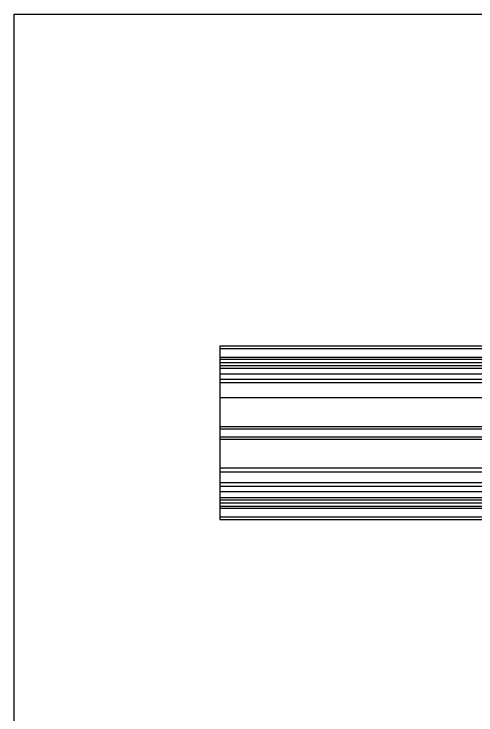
# Model space of a CAD drawing. Header units: inches. Extents: x 0 to 11.7, y 0 to 8.3.
# Drawn here: x 0 to 2.722, y 4.137 to 8.268 of the extents above; entities that cross this region are included whole.
import ezdxf

# ---------------------------------------------------------------- set-up
doc = ezdxf.new("R2010")
doc.units = ezdxf.units.IN
doc.header["$LTSCALE"] = 0.64311
doc.header["$MEASUREMENT"] = 0
doc.layers.get('0').update_dxf_attribs({"linetype": 'CONTINUOUS'})

msp = doc.modelspace()

# ---------------------------------------------------------------- linework, layer by layer
at = {"color": 7, "linetype": 'CONTINUOUS'}
for p, q in [((0, 0), (0, 8.2677)), ((0, 8.2677), (11.6929, 8.2677)), ((1.2124, 6.3121), (1.2124, 5.2885)), ((1.2124, 6.3121), (4.362, 6.3121)), ((1.2124, 6.2964), (4.362, 6.2964)), ((1.2124, 6.2452), (4.362, 6.2452)), ((1.2124, 6.2334), (4.362, 6.2334)), ((1.2124, 6.2137), (4.362, 6.2137)), ((1.2124, 6.196), (4.362, 6.196)), ((1.2124, 6.1812), (4.362, 6.1812)), ((1.2124, 6.1468), (4.362, 6.1468)), ((1.2124, 6.1153), (4.362, 6.1153)), ((1.2124, 6.0956), (4.362, 6.0956)), ((1.2124, 6.007), (4.362, 6.007)), ((1.2124, 5.8377), (4.362, 5.8377)), ((1.2124, 5.8239), (4.362, 5.8239)), ((1.2124, 5.7767), (4.362, 5.7767)), ((1.2124, 5.7629), (4.362, 5.7629)), ((1.2124, 5.5936), (4.362, 5.5936)), ((4.362, 5.568), (1.2124, 5.568)), ((4.362, 5.5051), (1.2124, 5.5051)), ((1.2124, 5.4854), (4.362, 5.4854)), ((1.2124, 5.4539), (4.362, 5.4539)), ((1.2124, 5.4194), (4.362, 5.4194)), ((1.2124, 5.4047), (4.362, 5.4047)), ((1.2124, 5.3869), (4.362, 5.3869)), ((1.2124, 5.3673), (4.362, 5.3673)), ((1.2124, 5.3554), (4.362, 5.3554)), ((1.2124, 5.3043), (4.362, 5.3043)), ((1.2124, 5.2885), (4.362, 5.2885))]:
    msp.add_line(p, q, dxfattribs=at)

doc.saveas('drawing.dxf')
